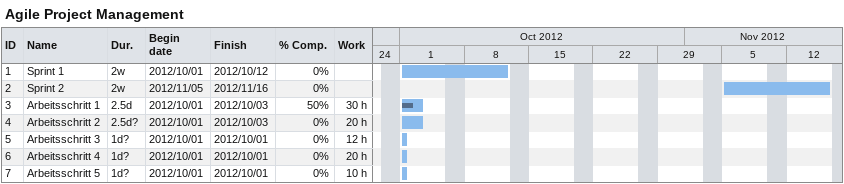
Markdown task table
Agile Project Management

| ID | Task | Duration | Start | Finish | % complete | Work (h) |
|---|---|---|---|---|---|---|
| 1 | Sprint 1 | 2w | 2012-10-01 | 2012-10-12 | 0 |  |
| 2 | Sprint 2 | 2w | 2012-11-05 | 2012-11-16 | 0 |  |
| 3 | Arbeitsschritt 1 | 2.5d | 2012-10-01 | 2012-10-03 | 50 | 30 |
| 4 | Arbeitsschritt 2 | 2.5d? | 2012-10-01 | 2012-10-03 | 0 | 20 |
| 5 | Arbeitsschritt 3 | 1d? | 2012-10-01 | 2012-10-01 | 0 | 12 |
| 6 | Arbeitsschritt 4 | 1d? | 2012-10-01 | 2012-10-01 | 0 | 20 |
| 7 | Arbeitsschritt 5 | 1d? | 2012-10-01 | 2012-10-01 | 0 | 10 |
